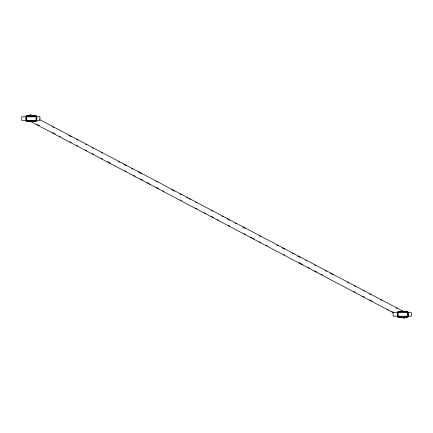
<?xml version="1.0" encoding="UTF-8"?>
<svg xmlns="http://www.w3.org/2000/svg" width="433" height="433" viewBox="0 0 433 433"><rect width="100%" height="100%" fill="white"/><g stroke="black" fill="none" stroke-linecap="round" stroke-linejoin="round"><path stroke-width="0.65" d="M397.992 316.377L397.992 312.48M399.356 317.476L399.356 316.988M399.356 311.874L399.356 311.387M406.295 317.476L406.295 316.988M406.295 311.874L406.295 311.387M407.659 316.377L407.659 312.48M408.14 316.377L408.14 312.48M29.303 116.012L30.077 114.55L32.47 115.811M404.92 316.988L404.146 318.45L401.754 317.189M26.808 116.634L26.072 116.634L26.083 120.531L26.819 120.531M35.977 116.612L36.708 116.607L36.718 120.504L35.988 120.509M398.241 312.48L397.505 312.48L397.505 316.377L398.241 316.377M407.897 312.48L407.41 312.48L407.41 316.377L407.897 316.377M39.647 119.595L403.897 311.673M30.505 115.189L31.701 115.817M52.631 126.858L53.833 127.486M68.782 135.372L71.174 136.633M76.56 139.475L77.756 140.103M85.528 144.205L86.724 144.833M92.11 147.675L93.306 148.303M101.084 152.405L102.28 153.033M118.426 161.552L119.622 162.18M123.811 164.388L126.203 165.65M131.583 168.491L132.779 169.119M138.165 171.961L141.753 173.85M156.107 181.422L157.303 182.049M171.657 189.622L174.651 191.197M180.031 194.038L181.227 194.666M186.612 197.508L187.808 198.135M189.005 198.769L190.201 199.397M195.586 202.238L196.782 202.866M211.136 210.438L212.332 211.066M221.902 216.116L223.098 216.744M227.282 218.952L229.679 220.213M235.059 223.055L236.256 223.682M242.837 227.152L245.23 228.413M259.584 235.985L260.78 236.613M276.931 245.132L278.127 245.76M282.311 247.968L284.703 249.229M292.481 253.332L293.677 253.96M297.861 256.168L300.253 257.429M305.638 260.271L306.835 260.899M314.607 265.001L315.803 265.629M325.378 270.679L326.574 271.307M330.163 273.201L333.15 274.776M347.504 282.348L348.7 282.976M354.086 285.818L355.282 286.446M363.06 290.548L364.256 291.182M369.636 294.018L370.832 294.646M380.401 299.696L381.597 300.323M395.951 307.895L397.148 308.523M401.337 310.732L403.128 311.679M37.07 124.477L39.463 125.738M52.626 132.677L55.018 133.938M59.202 136.146L60.398 136.774M69.967 141.818L71.164 142.452M76.549 145.288L77.745 145.921M85.517 150.024L86.714 150.652M92.099 153.493L93.295 154.121M101.073 158.224L102.269 158.851M107.649 161.693L110.642 163.268M124.996 170.84L126.192 171.468M133.97 175.571L135.166 176.199M140.546 179.04L142.939 180.301M147.128 182.51L148.324 183.137M149.52 183.771L150.716 184.398M156.096 187.24L158.489 188.501M162.678 190.709L163.874 191.337M180.025 199.857L181.221 200.484M195.575 208.056L196.771 208.684M204.544 212.787L205.74 213.415M211.125 216.256L213.518 217.518M217.702 219.726L218.898 220.354M228.472 225.404L229.669 226.031M244.023 233.604L245.219 234.231M250.599 237.073L251.795 237.701M252.991 238.334L254.187 238.962M259.573 241.803L260.769 242.431M266.154 245.273L267.35 245.901M283.496 254.42L284.692 255.048M299.046 262.62L302.635 264.509M308.02 267.35L309.216 267.978M314.602 270.82L316.994 272.081M321.178 274.289L322.374 274.917M354.075 291.636L355.271 292.264M363.049 296.367L364.245 296.995M369.625 299.836L372.017 301.097M386.972 308.983L388.168 309.611M391.757 311.506L392.953 312.139M402.522 317.183L403.718 317.811M30.321 121.327L393.38 312.778M36.226 116.607L36.237 120.504M34.862 115.519L34.862 116.006M34.873 121.121L34.873 121.608M27.918 115.535L27.918 116.022M27.934 121.137L27.934 121.624M26.559 116.634L26.57 120.531M393.083 312.664L393.083 316.198L411.35 316.198L411.35 312.664L393.083 312.664M397.407 315.446L397.618 317.108L398.376 317.476L407.697 317.378L408.243 316.501L408.243 312.361L408.032 311.755L407.274 311.387L397.954 311.484L397.407 312.361L397.407 315.446M397.889 315.451L397.889 316.501L398.376 316.988L407.274 316.988L407.762 316.501L407.762 312.361L407.274 311.874L398.376 311.874L397.889 312.361L397.889 315.451M26.18 115.903L25.98 120.655L26.532 121.532L35.852 121.603L36.61 121.235L36.81 116.488L36.258 115.611L26.943 115.535L26.18 115.903M26.602 116.168L26.613 120.991L36.188 120.969L36.177 116.147L26.602 116.168M39.917 116.786L21.65 116.829L21.661 120.358L39.928 120.314L39.917 116.786"/></g></svg>
